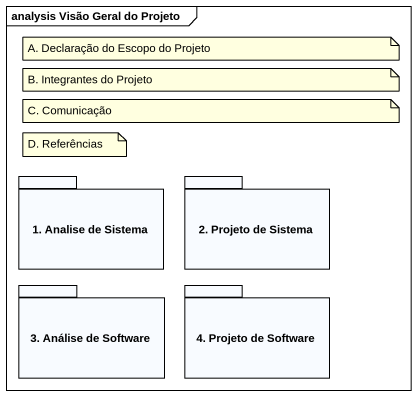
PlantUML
@startuml
mainframe analysis Visão Geral do Projeto
package "1. Analise de Sistema" as p1_Analise_de_Sistema {
}
package "2. Projeto de Sistema" as p2_Projeto_de_Sistema {
}
package "3. Análise de Software" as p3_Análise_de_Software {
}
package "4. Projeto de Software" as p4_Projeto_de_Software {
}
note as N1
  A. Declaração do Escopo do Projeto
end note
note as N2
  B. Integrantes do Projeto
end note
note as N3
  C. Comunicação
end note
note as N4
  D. Referências
end note
@enduml
